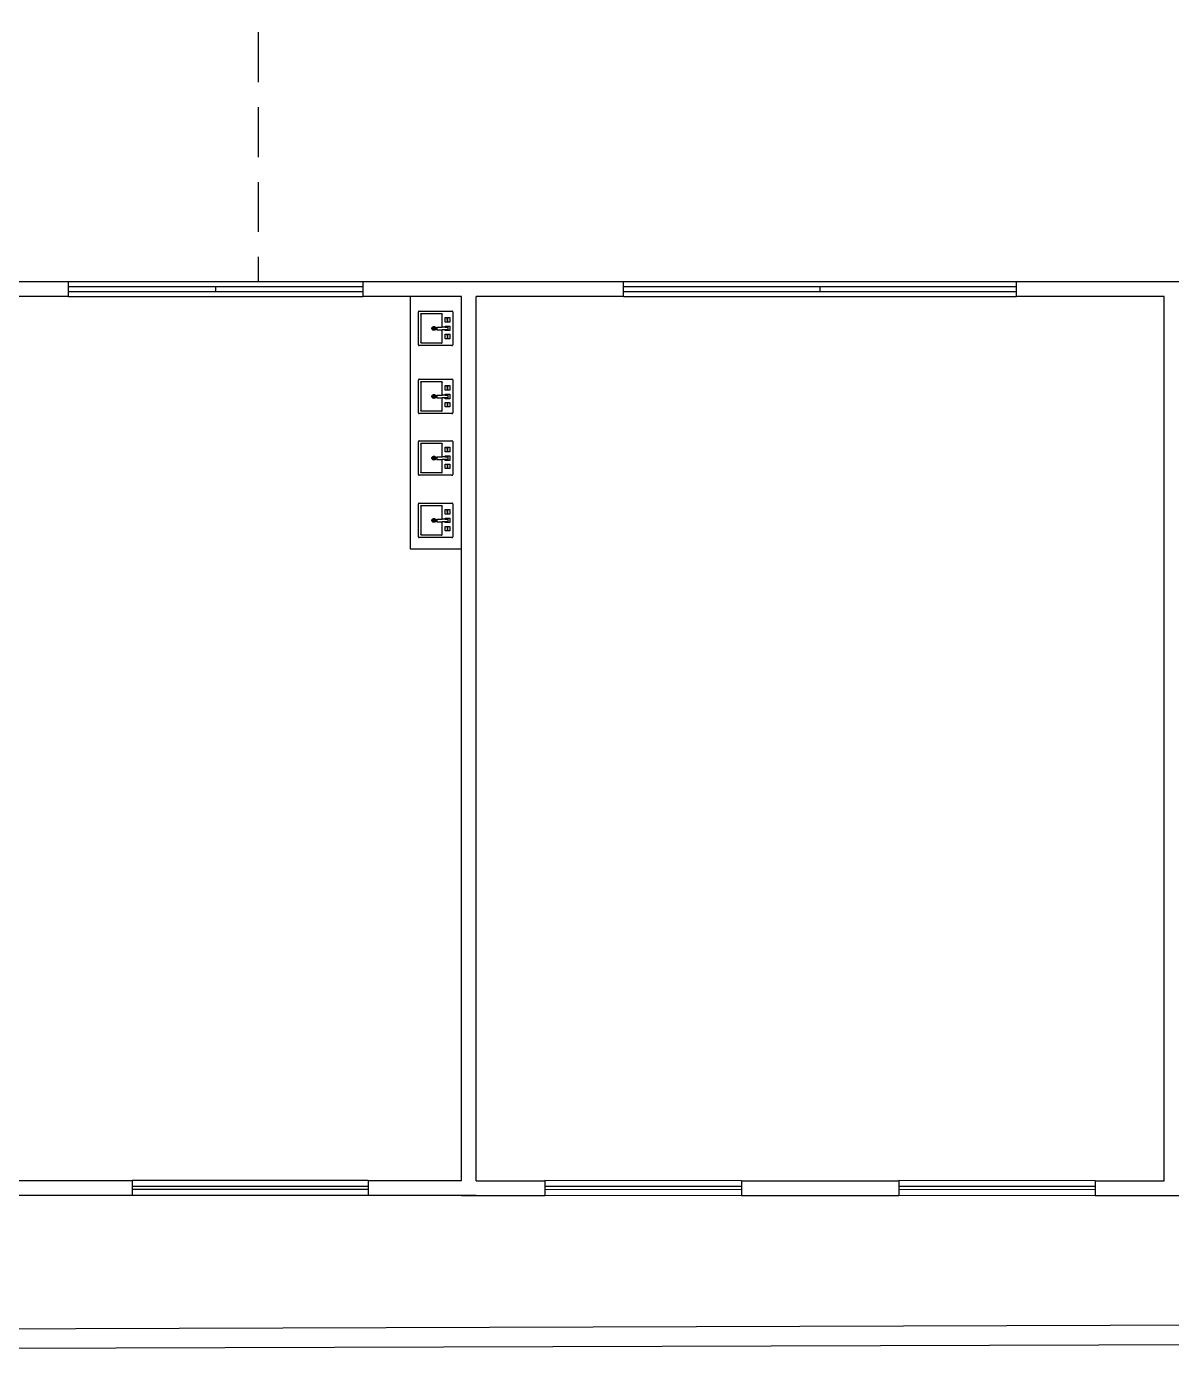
# Model space of a CAD drawing. Header units: centimetres. Extents: x 30244 to 591333, y -111940 to 104227.
# Drawn here: x 429682 to 430847, y 36989 to 38343 of the extents above; entities that cross this region are included whole.
import ezdxf

# ---------------------------------------------------------------- set-up
doc = ezdxf.new("R2010")
doc.units = ezdxf.units.CM
doc.header["$LTSCALE"] = 4
doc.linetypes.add('HIDDENX2', pattern=[19.05, 12.7, -6.35])
for name, color, linetype in [('0.1', 1, 'Continuous'), ('0.2', 2, 'Continuous'), ('0.4', 4, 'Continuous'), ('0.6', 6, 'Continuous')]:
    doc.layers.add(name, color=color, linetype=linetype)

msp = doc.modelspace()

# ---------------------------------------------------------------- linework, layer by layer
at = {"layer": '0.1', "linetype": 'HIDDENX2'}
msp.add_line((429917.586, 39098.944), (429917.586, 38082.941), dxfattribs=at)
at = {"layer": '0.1'}
for p, q in [((430024.586, 38082.941), (429724.586, 38082.941)), ((430689.586, 38082.941), (430289.586, 38082.941)), ((429724.586, 38067.941), (430024.586, 38067.941)), ((430289.586, 38067.941), (430689.586, 38067.941)), ((430080.873, 38052.671), (430080.789, 38052.481)), ((430081.007, 38052.834), (430080.873, 38052.671)), ((430081.181, 38052.959), (430081.007, 38052.834)), ((430081.383, 38053.038), (430081.181, 38052.959)), ((430081.601, 38053.065), (430081.383, 38053.038)), ((430081.601, 38053.065), (430114.921, 38053.065)), ((430115.138, 38053.038), (430114.921, 38053.065)), ((430115.341, 38052.959), (430115.138, 38053.038)), ((430115.515, 38052.834), (430115.341, 38052.959)), ((430115.648, 38052.671), (430115.515, 38052.834)), ((430115.732, 38052.481), (430115.648, 38052.671)), ((430080.789, 38052.481), (430080.761, 38052.277)), ((430080.761, 38018.852), (430080.761, 38052.277)), ((430083.327, 38049.871), (430083.356, 38050.075)), ((430083.327, 38049.871), (430083.327, 38021.259)), ((430083.356, 38050.075), (430083.44, 38050.265)), ((430083.573, 38050.428), (430083.44, 38050.265)), ((430083.573, 38050.428), (430083.747, 38050.553)), ((430083.747, 38050.553), (430083.95, 38050.632)), ((430083.95, 38050.632), (430084.167, 38050.659)), ((430084.167, 38050.659), (430104.187, 38050.659)), ((430104.187, 38050.659), (430104.405, 38050.632)), ((430104.405, 38050.632), (430104.607, 38050.553)), ((430104.607, 38050.553), (430104.781, 38050.428)), ((430104.781, 38050.428), (430104.915, 38050.265)), ((430104.915, 38050.265), (430104.999, 38050.075)), ((430104.999, 38050.075), (430105.027, 38049.871)), ((430105.027, 38036.906), (430105.027, 38049.871)), ((430108.177, 38046.576), (430112.786, 38046.576)), ((430108.177, 38041.966), (430108.177, 38046.576)), ((430112.786, 38041.966), (430108.177, 38041.966)), ((430110.053, 38044.688), (430110.055, 38045.811)), ((430110.053, 38044.684), (430110.053, 38044.688)), ((430110.053, 38044.688), (430110.055, 38042.732)), ((430110.055, 38045.811), (430110.071, 38045.87)), ((430110.055, 38042.732), (430110.071, 38042.672)), ((430110.071, 38045.87), (430110.092, 38045.927)), ((430110.071, 38042.672), (430110.092, 38042.615)), ((430110.092, 38045.927), (430110.117, 38045.981)), ((430110.092, 38042.615), (430110.117, 38042.561)), ((430110.117, 38045.981), (430110.146, 38046.031)), ((430110.117, 38042.561), (430110.146, 38042.511)), ((430110.146, 38046.031), (430110.179, 38046.077)), ((430110.146, 38042.511), (430110.179, 38042.466)), ((430110.179, 38046.077), (430110.216, 38046.117)), ((430110.179, 38042.466), (430110.216, 38042.425)), ((430110.216, 38046.117), (430110.255, 38046.152)), ((430110.216, 38042.425), (430110.255, 38042.39)), ((430110.255, 38046.152), (430110.297, 38046.181)), ((430110.255, 38042.39), (430110.297, 38042.361)), ((430110.297, 38046.181), (430110.342, 38046.204)), ((430110.297, 38042.361), (430110.342, 38042.338)), ((430110.342, 38046.204), (430110.387, 38046.221)), ((430110.342, 38042.338), (430110.387, 38042.321)), ((430110.387, 38046.221), (430110.434, 38046.231)), ((430110.387, 38042.321), (430110.434, 38042.311)), ((430110.434, 38046.231), (430110.482, 38046.235)), ((430110.434, 38042.311), (430110.482, 38042.308)), ((430110.482, 38046.235), (430110.529, 38046.231)), ((430110.482, 38042.308), (430110.529, 38042.311)), ((430110.529, 38046.231), (430110.576, 38046.221)), ((430110.529, 38042.311), (430110.576, 38042.321)), ((430110.576, 38046.221), (430110.621, 38046.204)), ((430110.576, 38042.321), (430110.621, 38042.338)), ((430110.621, 38046.204), (430110.666, 38046.181)), ((430110.621, 38042.338), (430110.666, 38042.361)), ((430110.666, 38046.181), (430110.708, 38046.152)), ((430110.666, 38042.361), (430110.708, 38042.39)), ((430110.708, 38046.152), (430110.747, 38046.117)), ((430110.708, 38042.39), (430110.747, 38042.425)), ((430110.747, 38046.117), (430110.784, 38046.077)), ((430110.747, 38042.425), (430110.784, 38042.466)), ((430110.784, 38046.077), (430110.817, 38046.031)), ((430110.784, 38042.466), (430110.817, 38042.511)), ((430110.817, 38046.031), (430110.846, 38045.981)), ((430110.817, 38042.511), (430110.846, 38042.561)), ((430110.846, 38045.981), (430110.871, 38045.927)), ((430110.846, 38042.561), (430110.871, 38042.615)), ((430110.871, 38045.927), (430110.892, 38045.87)), ((430110.871, 38042.615), (430110.892, 38042.672)), ((430110.892, 38045.87), (430110.908, 38045.811)), ((430110.892, 38042.672), (430110.908, 38042.732)), ((430110.908, 38042.732), (430110.908, 38045.811)), ((430112.786, 38046.576), (430112.786, 38041.966)), ((430115.732, 38052.481), (430115.761, 38052.277)), ((430115.761, 38052.277), (430115.761, 38018.852)), ((430094.515, 38035.565), (430094.587, 38036.077)), ((430094.587, 38035.052), (430094.515, 38035.565)), ((430094.587, 38036.077), (430094.798, 38036.555)), ((430094.798, 38034.575), (430094.587, 38035.052)), ((430094.798, 38036.555), (430095.133, 38036.965)), ((430095.133, 38034.164), (430094.798, 38034.575)), ((430095.133, 38036.965), (430095.571, 38037.28)), ((430095.571, 38033.85), (430095.133, 38034.164)), ((430095.571, 38037.28), (430096.08, 38037.478)), ((430096.08, 38033.652), (430095.571, 38033.85)), ((430095.721, 38035.565), (430095.752, 38035.785)), ((430095.752, 38035.345), (430095.721, 38035.565)), ((430095.752, 38035.785), (430095.843, 38035.989)), ((430095.843, 38035.14), (430095.752, 38035.345)), ((430095.822, 38035.565), (430095.849, 38035.76)), ((430095.849, 38035.369), (430095.822, 38035.565)), ((430095.843, 38035.989), (430095.987, 38036.165)), ((430095.987, 38034.964), (430095.843, 38035.14)), ((430095.849, 38035.76), (430095.93, 38035.942)), ((430095.93, 38035.187), (430095.849, 38035.369)), ((430095.93, 38035.942), (430096.058, 38036.099)), ((430096.058, 38035.031), (430095.93, 38035.187)), ((430095.987, 38036.165), (430096.174, 38036.3)), ((430096.174, 38034.829), (430095.987, 38034.964)), ((430096.058, 38036.099), (430096.225, 38036.219)), ((430096.225, 38034.911), (430096.058, 38035.031)), ((430096.08, 38037.478), (430096.627, 38037.545)), ((430096.627, 38033.584), (430096.08, 38033.652)), ((430096.174, 38036.3), (430096.393, 38036.385)), ((430096.393, 38034.745), (430096.174, 38034.829)), ((430096.225, 38036.219), (430096.419, 38036.294)), ((430096.419, 38034.835), (430096.225, 38034.911)), ((430096.393, 38036.385), (430096.627, 38036.414)), ((430096.627, 38034.716), (430096.393, 38034.745)), ((430096.419, 38036.294), (430096.627, 38036.32)), ((430096.627, 38034.81), (430096.419, 38034.835)), ((430096.627, 38037.545), (430097.174, 38037.478)), ((430096.627, 38036.414), (430096.862, 38036.385)), ((430096.627, 38036.32), (430096.836, 38036.294)), ((430096.836, 38034.835), (430096.627, 38034.81)), ((430096.862, 38034.745), (430096.627, 38034.716)), ((430097.174, 38033.652), (430096.627, 38033.584)), ((430096.836, 38036.294), (430097.03, 38036.219)), ((430097.03, 38034.911), (430096.836, 38034.835)), ((430096.862, 38036.385), (430097.08, 38036.3)), ((430097.08, 38034.829), (430096.862, 38034.745)), ((430097.03, 38036.219), (430097.197, 38036.099)), ((430097.197, 38035.031), (430097.03, 38034.911)), ((430097.08, 38036.3), (430097.268, 38036.165)), ((430097.268, 38034.964), (430097.08, 38034.829)), ((430097.174, 38037.478), (430097.683, 38037.28)), ((430097.683, 38033.85), (430097.174, 38033.652)), ((430097.197, 38036.099), (430097.325, 38035.942)), ((430097.325, 38035.187), (430097.197, 38035.031)), ((430097.268, 38036.165), (430097.412, 38035.989)), ((430097.412, 38035.14), (430097.268, 38034.964)), ((430097.325, 38035.942), (430097.405, 38035.76)), ((430097.405, 38035.369), (430097.325, 38035.187)), ((430097.405, 38035.76), (430097.433, 38035.565)), ((430097.433, 38035.565), (430097.405, 38035.369)), ((430097.412, 38035.989), (430097.502, 38035.785)), ((430097.502, 38035.345), (430097.412, 38035.14)), ((430097.502, 38035.785), (430097.533, 38035.565)), ((430097.533, 38035.565), (430097.502, 38035.345)), ((430097.683, 38037.28), (430098.121, 38036.965)), ((430098.121, 38034.164), (430097.683, 38033.85)), ((430098.121, 38036.965), (430098.457, 38036.555)), ((430098.457, 38034.575), (430098.121, 38034.164)), ((430098.457, 38036.555), (430098.668, 38036.077)), ((430098.668, 38035.052), (430098.457, 38034.575)), ((430098.668, 38036.077), (430098.74, 38035.565)), ((430098.74, 38035.565), (430098.668, 38035.052)), ((430099.622, 38036.906), (430099.622, 38034.224)), ((430099.622, 38036.906), (430105.027, 38036.906)), ((430099.622, 38034.224), (430105.027, 38034.224)), ((430108.177, 38036.906), (430105.027, 38036.906)), ((430105.027, 38021.259), (430105.027, 38034.224)), ((430108.177, 38034.224), (430105.027, 38034.224)), ((430108.177, 38036.906), (430108.177, 38037.87)), ((430108.177, 38037.87), (430112.786, 38037.87)), ((430108.177, 38036.906), (430110.908, 38036.906)), ((430108.177, 38033.26), (430108.177, 38034.224)), ((430110.908, 38034.224), (430108.177, 38034.224)), ((430112.786, 38033.26), (430108.177, 38033.26)), ((430108.177, 38024.893), (430108.177, 38029.503)), ((430108.177, 38029.503), (430112.786, 38029.503)), ((430110.055, 38028.737), (430110.053, 38027.606)), ((430110.053, 38027.606), (430110.053, 38027.609)), ((430110.053, 38027.606), (430110.055, 38025.658)), ((430110.055, 38028.737), (430110.071, 38028.797)), ((430110.055, 38025.658), (430110.071, 38025.599)), ((430110.071, 38028.797), (430110.092, 38028.854)), ((430110.071, 38025.599), (430110.092, 38025.542)), ((430110.092, 38028.854), (430110.117, 38028.908)), ((430110.092, 38025.542), (430110.117, 38025.488)), ((430110.117, 38028.908), (430110.146, 38028.958)), ((430110.146, 38028.958), (430110.179, 38029.003)), ((430110.179, 38029.003), (430110.216, 38029.044)), ((430110.216, 38029.044), (430110.255, 38029.079)), ((430110.255, 38029.079), (430110.297, 38029.108)), ((430110.297, 38029.108), (430110.342, 38029.131)), ((430110.342, 38029.131), (430110.387, 38029.148)), ((430110.387, 38029.148), (430110.434, 38029.158)), ((430110.434, 38029.158), (430110.482, 38029.161)), ((430110.482, 38029.161), (430110.529, 38029.158)), ((430110.529, 38029.158), (430110.576, 38029.148)), ((430110.576, 38029.148), (430110.621, 38029.131)), ((430110.621, 38029.131), (430110.666, 38029.108)), ((430110.666, 38029.108), (430110.708, 38029.079)), ((430110.708, 38029.079), (430110.747, 38029.044)), ((430110.747, 38029.044), (430110.784, 38029.003)), ((430110.784, 38029.003), (430110.817, 38028.958)), ((430110.817, 38028.958), (430110.846, 38028.908)), ((430110.846, 38028.908), (430110.871, 38028.854)), ((430110.846, 38025.488), (430110.871, 38025.542)), ((430110.871, 38028.854), (430110.892, 38028.797)), ((430110.871, 38025.542), (430110.892, 38025.599)), ((430110.892, 38028.797), (430110.908, 38028.737)), ((430110.892, 38025.599), (430110.908, 38025.658)), ((430110.908, 38036.906), (430110.908, 38034.224)), ((430110.908, 38025.658), (430110.908, 38028.737)), ((430112.786, 38037.87), (430112.786, 38033.26)), ((430112.786, 38029.503), (430112.786, 38024.893)), ((430080.761, 38018.852), (430080.789, 38018.648)), ((430080.789, 38018.648), (430080.873, 38018.459)), ((430080.873, 38018.459), (430081.007, 38018.295)), ((430081.007, 38018.295), (430081.181, 38018.17)), ((430081.181, 38018.17), (430081.383, 38018.092)), ((430081.383, 38018.092), (430081.601, 38018.065)), ((430114.921, 38018.065), (430081.601, 38018.065)), ((430083.356, 38021.055), (430083.327, 38021.259)), ((430083.44, 38020.865), (430083.356, 38021.055)), ((430083.573, 38020.702), (430083.44, 38020.865)), ((430083.747, 38020.577), (430083.573, 38020.702)), ((430083.95, 38020.498), (430083.747, 38020.577)), ((430084.167, 38020.471), (430083.95, 38020.498)), ((430104.187, 38020.471), (430084.167, 38020.471)), ((430104.187, 38020.471), (430104.405, 38020.498)), ((430104.405, 38020.498), (430104.607, 38020.577)), ((430104.607, 38020.577), (430104.781, 38020.702)), ((430104.781, 38020.702), (430104.915, 38020.865)), ((430104.915, 38020.865), (430104.999, 38021.055)), ((430104.999, 38021.055), (430105.027, 38021.259)), ((430112.786, 38024.893), (430108.177, 38024.893)), ((430110.117, 38025.488), (430110.146, 38025.438)), ((430110.146, 38025.438), (430110.179, 38025.393)), ((430110.179, 38025.393), (430110.216, 38025.352)), ((430110.216, 38025.352), (430110.255, 38025.317)), ((430110.255, 38025.317), (430110.297, 38025.288)), ((430110.297, 38025.288), (430110.342, 38025.265)), ((430110.342, 38025.265), (430110.387, 38025.248)), ((430110.387, 38025.248), (430110.434, 38025.238)), ((430110.434, 38025.238), (430110.482, 38025.235)), ((430110.482, 38025.235), (430110.529, 38025.238)), ((430110.529, 38025.238), (430110.576, 38025.248)), ((430110.576, 38025.248), (430110.621, 38025.265)), ((430110.621, 38025.265), (430110.666, 38025.288)), ((430110.666, 38025.288), (430110.708, 38025.317)), ((430110.708, 38025.317), (430110.747, 38025.352)), ((430110.747, 38025.352), (430110.784, 38025.393)), ((430110.784, 38025.393), (430110.817, 38025.438)), ((430110.817, 38025.438), (430110.846, 38025.488)), ((430114.921, 38018.065), (430115.138, 38018.092)), ((430115.138, 38018.092), (430115.341, 38018.17)), ((430115.341, 38018.17), (430115.515, 38018.295)), ((430115.515, 38018.295), (430115.648, 38018.459)), ((430115.648, 38018.459), (430115.732, 38018.648)), ((430115.732, 38018.648), (430115.761, 38018.852)), ((430080.789, 37983.209), (430080.761, 37983.006)), ((430080.761, 37949.581), (430080.761, 37983.006)), ((430080.873, 37983.399), (430080.789, 37983.209)), ((430081.007, 37983.562), (430080.873, 37983.399)), ((430081.181, 37983.688), (430081.007, 37983.562)), ((430081.383, 37983.766), (430081.181, 37983.688)), ((430081.601, 37983.793), (430081.383, 37983.766)), ((430081.601, 37983.793), (430114.921, 37983.793)), ((430083.327, 37980.599), (430083.356, 37980.803)), ((430083.327, 37980.599), (430083.327, 37951.987)), ((430083.356, 37980.803), (430083.44, 37980.993)), ((430083.573, 37981.156), (430083.44, 37980.993)), ((430083.573, 37981.156), (430083.747, 37981.281)), ((430083.747, 37981.281), (430083.95, 37981.36)), ((430083.95, 37981.36), (430084.167, 37981.387)), ((430084.167, 37981.387), (430104.187, 37981.387)), ((430104.187, 37981.387), (430104.405, 37981.36)), ((430104.405, 37981.36), (430104.607, 37981.281)), ((430104.607, 37981.281), (430104.781, 37981.156)), ((430104.781, 37981.156), (430104.915, 37980.993)), ((430104.915, 37980.993), (430104.999, 37980.803)), ((430104.999, 37980.803), (430105.027, 37980.599)), ((430105.027, 37967.634), (430105.027, 37980.599)), ((430108.177, 37977.304), (430112.786, 37977.304)), ((430108.177, 37972.695), (430108.177, 37977.304)), ((430112.786, 37972.695), (430108.177, 37972.695)), ((430110.053, 37975.417), (430110.055, 37976.539)), ((430110.053, 37975.413), (430110.053, 37975.417)), ((430110.053, 37975.417), (430110.055, 37973.46)), ((430110.055, 37976.539), (430110.071, 37976.599)), ((430110.055, 37973.46), (430110.071, 37973.4)), ((430110.071, 37976.599), (430110.092, 37976.656)), ((430110.071, 37973.4), (430110.092, 37973.343)), ((430110.092, 37976.656), (430110.117, 37976.709)), ((430110.092, 37973.343), (430110.117, 37973.289)), ((430110.117, 37976.709), (430110.146, 37976.759)), ((430110.117, 37973.289), (430110.146, 37973.239)), ((430110.146, 37976.759), (430110.179, 37976.805)), ((430110.146, 37973.239), (430110.179, 37973.194)), ((430110.179, 37976.805), (430110.216, 37976.845)), ((430110.179, 37973.194), (430110.216, 37973.154)), ((430110.216, 37976.845), (430110.255, 37976.88)), ((430110.216, 37973.154), (430110.255, 37973.118)), ((430110.255, 37976.88), (430110.297, 37976.91)), ((430110.255, 37973.118), (430110.297, 37973.089)), ((430110.297, 37976.91), (430110.342, 37976.933)), ((430110.297, 37973.089), (430110.342, 37973.066)), ((430110.342, 37976.933), (430110.387, 37976.949)), ((430110.342, 37973.066), (430110.387, 37973.049)), ((430110.387, 37976.949), (430110.434, 37976.959)), ((430110.387, 37973.049), (430110.434, 37973.039)), ((430110.434, 37976.959), (430110.482, 37976.963)), ((430110.434, 37973.039), (430110.482, 37973.036)), ((430110.482, 37976.963), (430110.529, 37976.959)), ((430110.482, 37973.036), (430110.529, 37973.039)), ((430110.529, 37976.959), (430110.576, 37976.949)), ((430110.529, 37973.039), (430110.576, 37973.049)), ((430110.576, 37976.949), (430110.621, 37976.933)), ((430110.576, 37973.049), (430110.621, 37973.066)), ((430110.621, 37976.933), (430110.666, 37976.91)), ((430110.621, 37973.066), (430110.666, 37973.089)), ((430110.666, 37976.91), (430110.708, 37976.88)), ((430110.666, 37973.089), (430110.708, 37973.118)), ((430110.708, 37976.88), (430110.747, 37976.845)), ((430110.708, 37973.118), (430110.747, 37973.154)), ((430110.747, 37976.845), (430110.784, 37976.805)), ((430110.747, 37973.154), (430110.784, 37973.194)), ((430110.784, 37976.805), (430110.817, 37976.759)), ((430110.784, 37973.194), (430110.817, 37973.239)), ((430110.817, 37976.759), (430110.846, 37976.709)), ((430110.817, 37973.239), (430110.846, 37973.289)), ((430110.846, 37976.709), (430110.871, 37976.656)), ((430110.846, 37973.289), (430110.871, 37973.343)), ((430110.871, 37976.656), (430110.892, 37976.599)), ((430110.871, 37973.343), (430110.892, 37973.4)), ((430110.892, 37976.599), (430110.908, 37976.539)), ((430110.892, 37973.4), (430110.908, 37973.46)), ((430110.908, 37973.46), (430110.908, 37976.539)), ((430112.786, 37977.304), (430112.786, 37972.695)), ((430115.138, 37983.766), (430114.921, 37983.793)), ((430115.341, 37983.688), (430115.138, 37983.766)), ((430115.515, 37983.562), (430115.341, 37983.688)), ((430115.648, 37983.399), (430115.515, 37983.562)), ((430115.732, 37983.209), (430115.648, 37983.399)), ((430115.732, 37983.209), (430115.761, 37983.006)), ((430115.761, 37983.006), (430115.761, 37949.581)), ((430094.515, 37966.293), (430094.587, 37966.806)), ((430094.587, 37965.78), (430094.515, 37966.293)), ((430094.587, 37966.806), (430094.798, 37967.283)), ((430094.798, 37965.303), (430094.587, 37965.78)), ((430094.798, 37967.283), (430095.133, 37967.693)), ((430095.133, 37964.893), (430094.798, 37965.303)), ((430095.133, 37967.693), (430095.571, 37968.008)), ((430095.571, 37964.578), (430095.133, 37964.893)), ((430095.571, 37968.008), (430096.08, 37968.206)), ((430096.08, 37964.38), (430095.571, 37964.578)), ((430095.721, 37966.293), (430095.752, 37966.513)), ((430095.752, 37966.073), (430095.721, 37966.293)), ((430095.752, 37966.513), (430095.843, 37966.718)), ((430095.843, 37965.868), (430095.752, 37966.073)), ((430095.822, 37966.293), (430095.849, 37966.488)), ((430095.849, 37966.098), (430095.822, 37966.293)), ((430095.843, 37966.718), (430095.987, 37966.894)), ((430095.987, 37965.693), (430095.843, 37965.868)), ((430095.849, 37966.488), (430095.93, 37966.671)), ((430095.93, 37965.916), (430095.849, 37966.098)), ((430095.93, 37966.671), (430096.058, 37966.827)), ((430096.058, 37965.759), (430095.93, 37965.916)), ((430095.987, 37966.894), (430096.174, 37967.028)), ((430096.174, 37965.558), (430095.987, 37965.693)), ((430096.058, 37966.827), (430096.225, 37966.947)), ((430096.225, 37965.639), (430096.058, 37965.759)), ((430096.08, 37968.206), (430096.627, 37968.274)), ((430096.627, 37964.313), (430096.08, 37964.38)), ((430096.174, 37967.028), (430096.393, 37967.113)), ((430096.393, 37965.473), (430096.174, 37965.558)), ((430096.225, 37966.947), (430096.419, 37967.022)), ((430096.419, 37965.564), (430096.225, 37965.639)), ((430096.393, 37967.113), (430096.627, 37967.142)), ((430096.627, 37965.444), (430096.393, 37965.473)), ((430096.419, 37967.022), (430096.627, 37967.048)), ((430096.627, 37965.538), (430096.419, 37965.564)), ((430096.627, 37968.274), (430097.174, 37968.206)), ((430096.627, 37967.142), (430096.862, 37967.113)), ((430096.627, 37967.048), (430096.836, 37967.022)), ((430096.836, 37965.564), (430096.627, 37965.538)), ((430096.862, 37965.473), (430096.627, 37965.444)), ((430097.174, 37964.38), (430096.627, 37964.313)), ((430096.836, 37967.022), (430097.03, 37966.947)), ((430097.03, 37965.639), (430096.836, 37965.564)), ((430096.862, 37967.113), (430097.08, 37967.028)), ((430097.08, 37965.558), (430096.862, 37965.473)), ((430097.03, 37966.947), (430097.197, 37966.827)), ((430097.197, 37965.759), (430097.03, 37965.639)), ((430097.08, 37967.028), (430097.268, 37966.894)), ((430097.268, 37965.693), (430097.08, 37965.558)), ((430097.174, 37968.206), (430097.683, 37968.008)), ((430097.683, 37964.578), (430097.174, 37964.38)), ((430097.197, 37966.827), (430097.325, 37966.671)), ((430097.325, 37965.916), (430097.197, 37965.759)), ((430097.268, 37966.894), (430097.412, 37966.718)), ((430097.412, 37965.868), (430097.268, 37965.693)), ((430097.325, 37966.671), (430097.405, 37966.488)), ((430097.405, 37966.098), (430097.325, 37965.916)), ((430097.405, 37966.488), (430097.433, 37966.293)), ((430097.433, 37966.293), (430097.405, 37966.098)), ((430097.412, 37966.718), (430097.502, 37966.513)), ((430097.502, 37966.073), (430097.412, 37965.868)), ((430097.502, 37966.513), (430097.533, 37966.293)), ((430097.533, 37966.293), (430097.502, 37966.073)), ((430097.683, 37968.008), (430098.121, 37967.693)), ((430098.121, 37964.893), (430097.683, 37964.578)), ((430098.121, 37967.693), (430098.457, 37967.283)), ((430098.457, 37965.303), (430098.121, 37964.893)), ((430098.457, 37967.283), (430098.668, 37966.806)), ((430098.668, 37965.78), (430098.457, 37965.303)), ((430098.668, 37966.806), (430098.74, 37966.293)), ((430098.74, 37966.293), (430098.668, 37965.78)), ((430099.622, 37967.634), (430099.622, 37964.952)), ((430099.622, 37967.634), (430105.027, 37967.634)), ((430099.622, 37964.952), (430105.027, 37964.952)), ((430108.177, 37967.634), (430105.027, 37967.634)), ((430105.027, 37951.987), (430105.027, 37964.952)), ((430108.177, 37964.952), (430105.027, 37964.952)), ((430108.177, 37967.634), (430108.177, 37968.598)), ((430108.177, 37968.598), (430112.786, 37968.598)), ((430108.177, 37967.634), (430110.908, 37967.634)), ((430108.177, 37963.988), (430108.177, 37964.952)), ((430110.908, 37964.952), (430108.177, 37964.952)), ((430112.786, 37963.988), (430108.177, 37963.988)), ((430108.177, 37955.621), (430108.177, 37960.231)), ((430108.177, 37960.231), (430112.786, 37960.231)), ((430110.055, 37959.466), (430110.053, 37958.334)), ((430110.053, 37958.334), (430110.053, 37958.337)), ((430110.053, 37958.334), (430110.055, 37956.387)), ((430110.055, 37959.466), (430110.071, 37959.525)), ((430110.071, 37959.525), (430110.092, 37959.582)), ((430110.092, 37959.582), (430110.117, 37959.636)), ((430110.117, 37959.636), (430110.146, 37959.686)), ((430110.146, 37959.686), (430110.179, 37959.732)), ((430110.179, 37959.732), (430110.216, 37959.772)), ((430110.216, 37959.772), (430110.255, 37959.807)), ((430110.255, 37959.807), (430110.297, 37959.836)), ((430110.297, 37959.836), (430110.342, 37959.86)), ((430110.342, 37959.86), (430110.387, 37959.876)), ((430110.387, 37959.876), (430110.434, 37959.886)), ((430110.434, 37959.886), (430110.482, 37959.89)), ((430110.482, 37959.89), (430110.529, 37959.886)), ((430110.529, 37959.886), (430110.576, 37959.876)), ((430110.576, 37959.876), (430110.621, 37959.86)), ((430110.621, 37959.86), (430110.666, 37959.836)), ((430110.666, 37959.836), (430110.708, 37959.807)), ((430110.708, 37959.807), (430110.747, 37959.772)), ((430110.747, 37959.772), (430110.784, 37959.732)), ((430110.784, 37959.732), (430110.817, 37959.686)), ((430110.817, 37959.686), (430110.846, 37959.636)), ((430110.846, 37959.636), (430110.871, 37959.582)), ((430110.871, 37959.582), (430110.892, 37959.525)), ((430110.892, 37959.525), (430110.908, 37959.466)), ((430110.908, 37967.634), (430110.908, 37964.952)), ((430110.908, 37956.387), (430110.908, 37959.466)), ((430112.786, 37968.598), (430112.786, 37963.988)), ((430112.786, 37960.231), (430112.786, 37955.621)), ((430080.761, 37949.581), (430080.789, 37949.377)), ((430080.789, 37949.377), (430080.873, 37949.187)), ((430080.873, 37949.187), (430081.007, 37949.024)), ((430081.007, 37949.024), (430081.181, 37948.899)), ((430081.181, 37948.899), (430081.383, 37948.82)), ((430081.383, 37948.82), (430081.601, 37948.793)), ((430114.921, 37948.793), (430081.601, 37948.793)), ((430083.356, 37951.783), (430083.327, 37951.987)), ((430083.44, 37951.593), (430083.356, 37951.783)), ((430083.573, 37951.43), (430083.44, 37951.593)), ((430083.747, 37951.305), (430083.573, 37951.43)), ((430083.95, 37951.226), (430083.747, 37951.305)), ((430084.167, 37951.199), (430083.95, 37951.226)), ((430104.187, 37951.199), (430084.167, 37951.199)), ((430104.187, 37951.199), (430104.405, 37951.226)), ((430104.405, 37951.226), (430104.607, 37951.305)), ((430104.607, 37951.305), (430104.781, 37951.43)), ((430104.781, 37951.43), (430104.915, 37951.593)), ((430104.915, 37951.593), (430104.999, 37951.783)), ((430104.999, 37951.783), (430105.027, 37951.987)), ((430112.786, 37955.621), (430108.177, 37955.621)), ((430110.055, 37956.387), (430110.071, 37956.327)), ((430110.071, 37956.327), (430110.092, 37956.27)), ((430110.092, 37956.27), (430110.117, 37956.216)), ((430110.117, 37956.216), (430110.146, 37956.166)), ((430110.146, 37956.166), (430110.179, 37956.121)), ((430110.179, 37956.121), (430110.216, 37956.08)), ((430110.216, 37956.08), (430110.255, 37956.045)), ((430110.255, 37956.045), (430110.297, 37956.016)), ((430110.297, 37956.016), (430110.342, 37955.993)), ((430110.342, 37955.993), (430110.387, 37955.976)), ((430110.387, 37955.976), (430110.434, 37955.966)), ((430110.434, 37955.966), (430110.482, 37955.963)), ((430110.482, 37955.963), (430110.529, 37955.966)), ((430110.529, 37955.966), (430110.576, 37955.976)), ((430110.576, 37955.976), (430110.621, 37955.993)), ((430110.621, 37955.993), (430110.666, 37956.016)), ((430110.666, 37956.016), (430110.708, 37956.045)), ((430110.708, 37956.045), (430110.747, 37956.08)), ((430110.747, 37956.08), (430110.784, 37956.121)), ((430110.784, 37956.121), (430110.817, 37956.166)), ((430110.817, 37956.166), (430110.846, 37956.216)), ((430110.846, 37956.216), (430110.871, 37956.27)), ((430110.871, 37956.27), (430110.892, 37956.327)), ((430110.892, 37956.327), (430110.908, 37956.387)), ((430114.921, 37948.793), (430115.138, 37948.82)), ((430115.138, 37948.82), (430115.341, 37948.899)), ((430115.341, 37948.899), (430115.515, 37949.024)), ((430115.515, 37949.024), (430115.648, 37949.187)), ((430115.648, 37949.187), (430115.732, 37949.377)), ((430115.732, 37949.377), (430115.761, 37949.581)), ((430080.789, 37920.429), (430080.761, 37920.225)), ((430080.761, 37886.8), (430080.761, 37920.225)), ((430080.873, 37920.619), (430080.789, 37920.429)), ((430081.007, 37920.782), (430080.873, 37920.619)), ((430081.181, 37920.907), (430081.007, 37920.782)), ((430081.383, 37920.986), (430081.181, 37920.907)), ((430081.601, 37921.013), (430081.383, 37920.986)), ((430081.601, 37921.013), (430114.921, 37921.013)), ((430083.327, 37917.819), (430083.356, 37918.023)), ((430083.327, 37917.819), (430083.327, 37889.206)), ((430083.356, 37918.023), (430083.44, 37918.213)), ((430083.573, 37918.376), (430083.44, 37918.213)), ((430083.573, 37918.376), (430083.747, 37918.501)), ((430083.747, 37918.501), (430083.95, 37918.58)), ((430083.95, 37918.58), (430084.167, 37918.606)), ((430084.167, 37918.606), (430104.187, 37918.606)), ((430104.187, 37918.606), (430104.405, 37918.58)), ((430104.405, 37918.58), (430104.607, 37918.501)), ((430104.607, 37918.501), (430104.781, 37918.376)), ((430104.781, 37918.376), (430104.915, 37918.213)), ((430104.915, 37918.213), (430104.999, 37918.023)), ((430104.999, 37918.023), (430105.027, 37917.819)), ((430105.027, 37904.853), (430105.027, 37917.819)), ((430115.138, 37920.986), (430114.921, 37921.013)), ((430115.341, 37920.907), (430115.138, 37920.986)), ((430115.515, 37920.782), (430115.341, 37920.907)), ((430115.648, 37920.619), (430115.515, 37920.782)), ((430115.732, 37920.429), (430115.648, 37920.619)), ((430115.732, 37920.429), (430115.761, 37920.225)), ((430115.761, 37920.225), (430115.761, 37886.8)), ((430094.515, 37903.513), (430094.587, 37904.025)), ((430094.587, 37904.025), (430094.798, 37904.503)), ((430094.798, 37904.503), (430095.133, 37904.913)), ((430095.133, 37904.913), (430095.571, 37905.228)), ((430095.571, 37905.228), (430096.08, 37905.426)), ((430095.721, 37903.513), (430095.752, 37903.732)), ((430095.752, 37903.732), (430095.843, 37903.937)), ((430095.822, 37903.513), (430095.849, 37903.708)), ((430095.843, 37903.937), (430095.987, 37904.113)), ((430095.849, 37903.708), (430095.93, 37903.89)), ((430095.93, 37903.89), (430096.058, 37904.047)), ((430095.987, 37904.113), (430096.174, 37904.248)), ((430096.058, 37904.047), (430096.225, 37904.167)), ((430096.08, 37905.426), (430096.627, 37905.493)), ((430096.174, 37904.248), (430096.393, 37904.333)), ((430096.225, 37904.167), (430096.419, 37904.242)), ((430096.393, 37904.333), (430096.627, 37904.362)), ((430096.419, 37904.242), (430096.627, 37904.268)), ((430096.627, 37905.493), (430097.174, 37905.426)), ((430096.627, 37904.362), (430096.862, 37904.333)), ((430096.627, 37904.268), (430096.836, 37904.242)), ((430096.836, 37904.242), (430097.03, 37904.167)), ((430096.862, 37904.333), (430097.08, 37904.248)), ((430097.03, 37904.167), (430097.197, 37904.047)), ((430097.08, 37904.248), (430097.268, 37904.113)), ((430097.174, 37905.426), (430097.683, 37905.228)), ((430097.197, 37904.047), (430097.325, 37903.89)), ((430097.268, 37904.113), (430097.412, 37903.937)), ((430097.325, 37903.89), (430097.405, 37903.708)), ((430097.405, 37903.708), (430097.433, 37903.513)), ((430097.412, 37903.937), (430097.502, 37903.732)), ((430097.502, 37903.732), (430097.533, 37903.513)), ((430097.683, 37905.228), (430098.121, 37904.913)), ((430098.121, 37904.913), (430098.457, 37904.503)), ((430098.457, 37904.503), (430098.668, 37904.025)), ((430098.668, 37904.025), (430098.74, 37903.513)), ((430099.622, 37904.853), (430099.622, 37902.172)), ((430099.622, 37904.853), (430105.027, 37904.853)), ((430108.177, 37904.853), (430105.027, 37904.853)), ((430108.177, 37914.524), (430112.786, 37914.524)), ((430108.177, 37909.914), (430108.177, 37914.524)), ((430112.786, 37909.914), (430108.177, 37909.914)), ((430108.177, 37904.853), (430108.177, 37905.818)), ((430108.177, 37905.818), (430112.786, 37905.818)), ((430108.177, 37904.853), (430110.908, 37904.853)), ((430110.053, 37912.636), (430110.055, 37913.759)), ((430110.053, 37912.632), (430110.053, 37912.636)), ((430110.053, 37912.636), (430110.055, 37910.68)), ((430110.055, 37913.759), (430110.071, 37913.818)), ((430110.055, 37910.68), (430110.071, 37910.62)), ((430110.071, 37913.818), (430110.092, 37913.875)), ((430110.071, 37910.62), (430110.092, 37910.563)), ((430110.092, 37913.875), (430110.117, 37913.929)), ((430110.092, 37910.563), (430110.117, 37910.509)), ((430110.117, 37913.929), (430110.146, 37913.979)), ((430110.117, 37910.509), (430110.146, 37910.459)), ((430110.146, 37913.979), (430110.179, 37914.024)), ((430110.146, 37910.459), (430110.179, 37910.414)), ((430110.179, 37914.024), (430110.216, 37914.065)), ((430110.179, 37910.414), (430110.216, 37910.373)), ((430110.216, 37914.065), (430110.255, 37914.1)), ((430110.216, 37910.373), (430110.255, 37910.338)), ((430110.255, 37914.1), (430110.297, 37914.129)), ((430110.255, 37910.338), (430110.297, 37910.309)), ((430110.297, 37914.129), (430110.342, 37914.152)), ((430110.297, 37910.309), (430110.342, 37910.286)), ((430110.342, 37914.152), (430110.387, 37914.169)), ((430110.342, 37910.286), (430110.387, 37910.269)), ((430110.387, 37914.169), (430110.434, 37914.179)), ((430110.387, 37910.269), (430110.434, 37910.259)), ((430110.434, 37914.179), (430110.482, 37914.182)), ((430110.434, 37910.259), (430110.482, 37910.256)), ((430110.482, 37914.182), (430110.529, 37914.179)), ((430110.482, 37910.256), (430110.529, 37910.259)), ((430110.529, 37914.179), (430110.576, 37914.169)), ((430110.529, 37910.259), (430110.576, 37910.269)), ((430110.576, 37914.169), (430110.621, 37914.152)), ((430110.576, 37910.269), (430110.621, 37910.286)), ((430110.621, 37914.152), (430110.666, 37914.129)), ((430110.621, 37910.286), (430110.666, 37910.309)), ((430110.666, 37914.129), (430110.708, 37914.1)), ((430110.666, 37910.309), (430110.708, 37910.338)), ((430110.708, 37914.1), (430110.747, 37914.065)), ((430110.708, 37910.338), (430110.747, 37910.373)), ((430110.747, 37914.065), (430110.784, 37914.024)), ((430110.747, 37910.373), (430110.784, 37910.414)), ((430110.784, 37914.024), (430110.817, 37913.979)), ((430110.784, 37910.414), (430110.817, 37910.459)), ((430110.817, 37913.979), (430110.846, 37913.929)), ((430110.817, 37910.459), (430110.846, 37910.509)), ((430110.846, 37913.929), (430110.871, 37913.875)), ((430110.846, 37910.509), (430110.871, 37910.563)), ((430110.871, 37913.875), (430110.892, 37913.818)), ((430110.871, 37910.563), (430110.892, 37910.62)), ((430110.892, 37913.818), (430110.908, 37913.759)), ((430110.892, 37910.62), (430110.908, 37910.68)), ((430110.908, 37910.68), (430110.908, 37913.759)), ((430110.908, 37904.853), (430110.908, 37902.172)), ((430112.786, 37914.524), (430112.786, 37909.914)), ((430112.786, 37905.818), (430112.786, 37901.208)), ((430094.587, 37903), (430094.515, 37903.513)), ((430094.798, 37902.522), (430094.587, 37903)), ((430095.133, 37902.112), (430094.798, 37902.522)), ((430095.571, 37901.798), (430095.133, 37902.112)), ((430096.08, 37901.6), (430095.571, 37901.798)), ((430095.752, 37903.293), (430095.721, 37903.513)), ((430095.843, 37903.088), (430095.752, 37903.293)), ((430095.849, 37903.317), (430095.822, 37903.513)), ((430095.987, 37902.912), (430095.843, 37903.088)), ((430095.93, 37903.135), (430095.849, 37903.317)), ((430096.058, 37902.979), (430095.93, 37903.135)), ((430096.174, 37902.777), (430095.987, 37902.912)), ((430096.225, 37902.859), (430096.058, 37902.979)), ((430096.627, 37901.532), (430096.08, 37901.6)), ((430096.393, 37902.692), (430096.174, 37902.777)), ((430096.419, 37902.783), (430096.225, 37902.859)), ((430096.627, 37902.663), (430096.393, 37902.692)), ((430096.627, 37902.758), (430096.419, 37902.783)), ((430096.836, 37902.783), (430096.627, 37902.758)), ((430096.862, 37902.692), (430096.627, 37902.663)), ((430097.174, 37901.6), (430096.627, 37901.532)), ((430097.03, 37902.859), (430096.836, 37902.783)), ((430097.08, 37902.777), (430096.862, 37902.692)), ((430097.197, 37902.979), (430097.03, 37902.859)), ((430097.268, 37902.912), (430097.08, 37902.777)), ((430097.683, 37901.798), (430097.174, 37901.6)), ((430097.325, 37903.135), (430097.197, 37902.979)), ((430097.412, 37903.088), (430097.268, 37902.912)), ((430097.405, 37903.317), (430097.325, 37903.135)), ((430097.433, 37903.513), (430097.405, 37903.317)), ((430097.502, 37903.293), (430097.412, 37903.088)), ((430097.533, 37903.513), (430097.502, 37903.293)), ((430098.121, 37902.112), (430097.683, 37901.798)), ((430098.457, 37902.522), (430098.121, 37902.112)), ((430098.668, 37903), (430098.457, 37902.522)), ((430098.74, 37903.513), (430098.668, 37903)), ((430099.622, 37902.172), (430105.027, 37902.172)), ((430105.027, 37889.206), (430105.027, 37902.172)), ((430108.177, 37902.172), (430105.027, 37902.172)), ((430108.177, 37901.208), (430108.177, 37902.172)), ((430110.908, 37902.172), (430108.177, 37902.172)), ((430112.786, 37901.208), (430108.177, 37901.208)), ((430108.177, 37892.841), (430108.177, 37897.451)), ((430108.177, 37897.451), (430112.786, 37897.451)), ((430112.786, 37892.841), (430108.177, 37892.841)), ((430110.055, 37896.685), (430110.053, 37895.554)), ((430110.053, 37895.554), (430110.053, 37895.557)), ((430110.053, 37895.554), (430110.055, 37893.606)), ((430110.055, 37896.685), (430110.071, 37896.745)), ((430110.055, 37893.606), (430110.071, 37893.547)), ((430110.071, 37896.745), (430110.092, 37896.802)), ((430110.071, 37893.547), (430110.092, 37893.49)), ((430110.092, 37896.802), (430110.117, 37896.856)), ((430110.092, 37893.49), (430110.117, 37893.436)), ((430110.117, 37896.856), (430110.146, 37896.906)), ((430110.117, 37893.436), (430110.146, 37893.386)), ((430110.146, 37896.906), (430110.179, 37896.951)), ((430110.146, 37893.386), (430110.179, 37893.34)), ((430110.179, 37896.951), (430110.216, 37896.992)), ((430110.179, 37893.34), (430110.216, 37893.3)), ((430110.216, 37896.992), (430110.255, 37897.027)), ((430110.216, 37893.3), (430110.255, 37893.265)), ((430110.255, 37897.027), (430110.297, 37897.056)), ((430110.255, 37893.265), (430110.297, 37893.236)), ((430110.297, 37897.056), (430110.342, 37897.079)), ((430110.297, 37893.236), (430110.342, 37893.213)), ((430110.342, 37897.079), (430110.387, 37897.096)), ((430110.342, 37893.213), (430110.387, 37893.196)), ((430110.387, 37897.096), (430110.434, 37897.106)), ((430110.387, 37893.196), (430110.434, 37893.186)), ((430110.434, 37897.106), (430110.482, 37897.109)), ((430110.434, 37893.186), (430110.482, 37893.182)), ((430110.482, 37897.109), (430110.529, 37897.106)), ((430110.482, 37893.182), (430110.529, 37893.186)), ((430110.529, 37897.106), (430110.576, 37897.096)), ((430110.529, 37893.186), (430110.576, 37893.196)), ((430110.576, 37897.096), (430110.621, 37897.079)), ((430110.576, 37893.196), (430110.621, 37893.213)), ((430110.621, 37897.079), (430110.666, 37897.056)), ((430110.621, 37893.213), (430110.666, 37893.236)), ((430110.666, 37897.056), (430110.708, 37897.027)), ((430110.666, 37893.236), (430110.708, 37893.265)), ((430110.708, 37897.027), (430110.747, 37896.992)), ((430110.708, 37893.265), (430110.747, 37893.3)), ((430110.747, 37896.992), (430110.784, 37896.951)), ((430110.747, 37893.3), (430110.784, 37893.34)), ((430110.784, 37896.951), (430110.817, 37896.906)), ((430110.784, 37893.34), (430110.817, 37893.386)), ((430110.817, 37896.906), (430110.846, 37896.856)), ((430110.817, 37893.386), (430110.846, 37893.436)), ((430110.846, 37896.856), (430110.871, 37896.802)), ((430110.846, 37893.436), (430110.871, 37893.49)), ((430110.871, 37896.802), (430110.892, 37896.745)), ((430110.871, 37893.49), (430110.892, 37893.547)), ((430110.892, 37896.745), (430110.908, 37896.685)), ((430110.892, 37893.547), (430110.908, 37893.606)), ((430110.908, 37893.606), (430110.908, 37896.685)), ((430112.786, 37897.451), (430112.786, 37892.841)), ((430080.761, 37886.8), (430080.789, 37886.596)), ((430080.789, 37886.596), (430080.873, 37886.406)), ((430080.873, 37886.406), (430081.007, 37886.243)), ((430081.007, 37886.243), (430081.181, 37886.118)), ((430081.181, 37886.118), (430081.383, 37886.039)), ((430081.383, 37886.039), (430081.601, 37886.013)), ((430114.921, 37886.013), (430081.601, 37886.013)), ((430083.356, 37889.003), (430083.327, 37889.206)), ((430083.44, 37888.813), (430083.356, 37889.003)), ((430083.573, 37888.65), (430083.44, 37888.813)), ((430083.747, 37888.524), (430083.573, 37888.65)), ((430083.95, 37888.446), (430083.747, 37888.524)), ((430084.167, 37888.419), (430083.95, 37888.446)), ((430104.187, 37888.419), (430084.167, 37888.419)), ((430104.187, 37888.419), (430104.405, 37888.446)), ((430104.405, 37888.446), (430104.607, 37888.524)), ((430104.607, 37888.524), (430104.781, 37888.65)), ((430104.781, 37888.65), (430104.915, 37888.813)), ((430104.915, 37888.813), (430104.999, 37889.003)), ((430104.999, 37889.003), (430105.027, 37889.206)), ((430114.921, 37886.013), (430115.138, 37886.039)), ((430115.138, 37886.039), (430115.341, 37886.118)), ((430115.341, 37886.118), (430115.515, 37886.243)), ((430115.515, 37886.243), (430115.648, 37886.406)), ((430115.648, 37886.406), (430115.732, 37886.596)), ((430115.732, 37886.596), (430115.761, 37886.8)), ((430080.789, 37857.023), (430080.761, 37856.819)), ((430080.761, 37823.394), (430080.761, 37856.819)), ((430080.873, 37857.212), (430080.789, 37857.023)), ((430081.007, 37857.376), (430080.873, 37857.212)), ((430081.181, 37857.501), (430081.007, 37857.376)), ((430081.383, 37857.579), (430081.181, 37857.501)), ((430081.601, 37857.606), (430081.383, 37857.579)), ((430081.601, 37857.606), (430114.921, 37857.606)), ((430083.327, 37854.412), (430083.356, 37854.616)), ((430083.327, 37854.412), (430083.327, 37825.8)), ((430083.356, 37854.616), (430083.44, 37854.806)), ((430083.573, 37854.969), (430083.44, 37854.806)), ((430083.573, 37854.969), (430083.747, 37855.094)), ((430083.747, 37855.094), (430083.95, 37855.173)), ((430083.95, 37855.173), (430084.167, 37855.2)), ((430084.167, 37855.2), (430104.187, 37855.2)), ((430104.187, 37855.2), (430104.405, 37855.173)), ((430104.405, 37855.173), (430104.607, 37855.094)), ((430104.607, 37855.094), (430104.781, 37854.969)), ((430104.781, 37854.969), (430104.915, 37854.806)), ((430104.915, 37854.806), (430104.999, 37854.616)), ((430104.999, 37854.616), (430105.027, 37854.412)), ((430105.027, 37841.447), (430105.027, 37854.412)), ((430108.177, 37851.117), (430112.786, 37851.117)), ((430108.177, 37846.508), (430108.177, 37851.117)), ((430110.053, 37849.23), (430110.055, 37850.352)), ((430110.055, 37850.352), (430110.071, 37850.412)), ((430110.071, 37850.412), (430110.092, 37850.469)), ((430110.092, 37850.469), (430110.117, 37850.523)), ((430110.117, 37850.523), (430110.146, 37850.573)), ((430110.146, 37850.573), (430110.179, 37850.618)), ((430110.179, 37850.618), (430110.216, 37850.658)), ((430110.216, 37850.658), (430110.255, 37850.694)), ((430110.255, 37850.694), (430110.297, 37850.723)), ((430110.297, 37850.723), (430110.342, 37850.746)), ((430110.342, 37850.746), (430110.387, 37850.763)), ((430110.387, 37850.763), (430110.434, 37850.773)), ((430110.434, 37850.773), (430110.482, 37850.776)), ((430110.482, 37850.776), (430110.529, 37850.773)), ((430110.529, 37850.773), (430110.576, 37850.763)), ((430110.576, 37850.763), (430110.621, 37850.746)), ((430110.621, 37850.746), (430110.666, 37850.723)), ((430110.666, 37850.723), (430110.708, 37850.694)), ((430110.708, 37850.694), (430110.747, 37850.658)), ((430110.747, 37850.658), (430110.784, 37850.618)), ((430110.784, 37850.618), (430110.817, 37850.573)), ((430110.817, 37850.573), (430110.846, 37850.523)), ((430110.846, 37850.523), (430110.871, 37850.469)), ((430110.871, 37850.469), (430110.892, 37850.412)), ((430110.892, 37850.412), (430110.908, 37850.352)), ((430110.908, 37847.273), (430110.908, 37850.352)), ((430112.786, 37851.117), (430112.786, 37846.508)), ((430115.138, 37857.579), (430114.921, 37857.606)), ((430115.341, 37857.501), (430115.138, 37857.579)), ((430115.515, 37857.376), (430115.341, 37857.501)), ((430115.648, 37857.212), (430115.515, 37857.376)), ((430115.732, 37857.023), (430115.648, 37857.212)), ((430115.732, 37857.023), (430115.761, 37856.819)), ((430115.761, 37856.819), (430115.761, 37823.394)), ((430094.515, 37840.106), (430094.587, 37840.619)), ((430094.587, 37839.594), (430094.515, 37840.106)), ((430094.587, 37840.619), (430094.798, 37841.096)), ((430094.798, 37839.116), (430094.587, 37839.594)), ((430094.798, 37841.096), (430095.133, 37841.507)), ((430095.133, 37838.706), (430094.798, 37839.116)), ((430095.133, 37841.507), (430095.571, 37841.821)), ((430095.571, 37838.391), (430095.133, 37838.706)), ((430095.571, 37841.821), (430096.08, 37842.019)), ((430096.08, 37838.193), (430095.571, 37838.391)), ((430095.721, 37840.106), (430095.752, 37840.326)), ((430095.752, 37839.886), (430095.721, 37840.106)), ((430095.752, 37840.326), (430095.843, 37840.531)), ((430095.843, 37839.682), (430095.752, 37839.886)), ((430095.822, 37840.106), (430095.849, 37840.302)), ((430095.849, 37839.911), (430095.822, 37840.106)), ((430095.843, 37840.531), (430095.987, 37840.707)), ((430095.987, 37839.506), (430095.843, 37839.682)), ((430095.849, 37840.302), (430095.93, 37840.484)), ((430095.93, 37839.729), (430095.849, 37839.911)), ((430095.93, 37840.484), (430096.058, 37840.64)), ((430096.058, 37839.572), (430095.93, 37839.729)), ((430095.987, 37840.707), (430096.174, 37840.842)), ((430096.174, 37839.371), (430095.987, 37839.506)), ((430096.058, 37840.64), (430096.225, 37840.76)), ((430096.225, 37839.452), (430096.058, 37839.572)), ((430096.08, 37842.019), (430096.627, 37842.087)), ((430096.627, 37838.126), (430096.08, 37838.193)), ((430096.174, 37840.842), (430096.393, 37840.926)), ((430096.393, 37839.286), (430096.174, 37839.371)), ((430096.225, 37840.76), (430096.419, 37840.836)), ((430096.419, 37839.377), (430096.225, 37839.452)), ((430096.393, 37840.926), (430096.627, 37840.955)), ((430096.627, 37839.257), (430096.393, 37839.286)), ((430096.419, 37840.836), (430096.627, 37840.861)), ((430096.627, 37839.351), (430096.419, 37839.377)), ((430096.627, 37842.087), (430097.174, 37842.019)), ((430096.627, 37840.955), (430096.862, 37840.926)), ((430096.627, 37840.861), (430096.836, 37840.836)), ((430096.836, 37839.377), (430096.627, 37839.351)), ((430096.862, 37839.286), (430096.627, 37839.257)), ((430097.174, 37838.193), (430096.627, 37838.126)), ((430096.836, 37840.836), (430097.03, 37840.76)), ((430097.03, 37839.452), (430096.836, 37839.377)), ((430096.862, 37840.926), (430097.08, 37840.842)), ((430097.08, 37839.371), (430096.862, 37839.286)), ((430097.03, 37840.76), (430097.197, 37840.64)), ((430097.197, 37839.572), (430097.03, 37839.452)), ((430097.08, 37840.842), (430097.268, 37840.707)), ((430097.268, 37839.506), (430097.08, 37839.371)), ((430097.174, 37842.019), (430097.683, 37841.821)), ((430097.683, 37838.391), (430097.174, 37838.193)), ((430097.197, 37840.64), (430097.325, 37840.484)), ((430097.325, 37839.729), (430097.197, 37839.572)), ((430097.268, 37840.707), (430097.412, 37840.531)), ((430097.412, 37839.682), (430097.268, 37839.506)), ((430097.325, 37840.484), (430097.405, 37840.302)), ((430097.405, 37839.911), (430097.325, 37839.729)), ((430097.405, 37840.302), (430097.433, 37840.106)), ((430097.433, 37840.106), (430097.405, 37839.911)), ((430097.412, 37840.531), (430097.502, 37840.326)), ((430097.502, 37839.886), (430097.412, 37839.682)), ((430097.502, 37840.326), (430097.533, 37840.106)), ((430097.533, 37840.106), (430097.502, 37839.886)), ((430097.683, 37841.821), (430098.121, 37841.507)), ((430098.121, 37838.706), (430097.683, 37838.391)), ((430098.121, 37841.507), (430098.457, 37841.096)), ((430098.457, 37839.116), (430098.121, 37838.706)), ((430098.457, 37841.096), (430098.668, 37840.619)), ((430098.668, 37839.594), (430098.457, 37839.116)), ((430098.668, 37840.619), (430098.74, 37840.106)), ((430098.74, 37840.106), (430098.668, 37839.594)), ((430099.622, 37841.447), (430099.622, 37838.765)), ((430099.622, 37841.447), (430105.027, 37841.447)), ((430099.622, 37838.765), (430105.027, 37838.765)), ((430108.177, 37841.447), (430105.027, 37841.447)), ((430105.027, 37825.8), (430105.027, 37838.765)), ((430108.177, 37838.765), (430105.027, 37838.765)), ((430112.786, 37846.508), (430108.177, 37846.508)), ((430108.177, 37841.447), (430108.177, 37842.411)), ((430108.177, 37842.411), (430112.786, 37842.411)), ((430108.177, 37841.447), (430110.908, 37841.447)), ((430108.177, 37837.801), (430108.177, 37838.765)), ((430110.908, 37838.765), (430108.177, 37838.765)), ((430112.786, 37837.801), (430108.177, 37837.801)), ((430110.053, 37849.226), (430110.053, 37849.23)), ((430110.053, 37849.23), (430110.055, 37847.273)), ((430110.055, 37847.273), (430110.071, 37847.213)), ((430110.071, 37847.213), (430110.092, 37847.156)), ((430110.092, 37847.156), (430110.117, 37847.103)), ((430110.117, 37847.103), (430110.146, 37847.053)), ((430110.146, 37847.053), (430110.179, 37847.007)), ((430110.179, 37847.007), (430110.216, 37846.967)), ((430110.216, 37846.967), (430110.255, 37846.932)), ((430110.255, 37846.932), (430110.297, 37846.902)), ((430110.297, 37846.902), (430110.342, 37846.879)), ((430110.342, 37846.879), (430110.387, 37846.863)), ((430110.387, 37846.863), (430110.434, 37846.853)), ((430110.434, 37846.853), (430110.482, 37846.849)), ((430110.482, 37846.849), (430110.529, 37846.853)), ((430110.529, 37846.853), (430110.576, 37846.863)), ((430110.576, 37846.863), (430110.621, 37846.879)), ((430110.621, 37846.879), (430110.666, 37846.902)), ((430110.666, 37846.902), (430110.708, 37846.932)), ((430110.708, 37846.932), (430110.747, 37846.967)), ((430110.747, 37846.967), (430110.784, 37847.007)), ((430110.784, 37847.007), (430110.817, 37847.053)), ((430110.817, 37847.053), (430110.846, 37847.103)), ((430110.846, 37847.103), (430110.871, 37847.156)), ((430110.871, 37847.156), (430110.892, 37847.213)), ((430110.892, 37847.213), (430110.908, 37847.273)), ((430110.908, 37841.447), (430110.908, 37838.765)), ((430112.786, 37842.411), (430112.786, 37837.801)), ((430080.761, 37823.394), (430080.789, 37823.19)), ((430080.789, 37823.19), (430080.873, 37823)), ((430080.873, 37823), (430081.007, 37822.837)), ((430081.007, 37822.837), (430081.181, 37822.712)), ((430081.181, 37822.712), (430081.383, 37822.633)), ((430081.383, 37822.633), (430081.601, 37822.606)), ((430114.921, 37822.606), (430081.601, 37822.606)), ((430083.356, 37825.596), (430083.327, 37825.8)), ((430083.44, 37825.406), (430083.356, 37825.596)), ((430083.573, 37825.243), (430083.44, 37825.406)), ((430083.747, 37825.118), (430083.573, 37825.243)), ((430083.95, 37825.039), (430083.747, 37825.118)), ((430084.167, 37825.012), (430083.95, 37825.039)), ((430104.187, 37825.012), (430084.167, 37825.012)), ((430104.187, 37825.012), (430104.405, 37825.039)), ((430104.405, 37825.039), (430104.607, 37825.118)), ((430104.607, 37825.118), (430104.781, 37825.243)), ((430104.781, 37825.243), (430104.915, 37825.406)), ((430104.915, 37825.406), (430104.999, 37825.596)), ((430104.999, 37825.596), (430105.027, 37825.8)), ((430108.177, 37829.435), (430108.177, 37834.044)), ((430108.177, 37834.044), (430112.786, 37834.044)), ((430112.786, 37829.435), (430108.177, 37829.435)), ((430110.055, 37833.279), (430110.053, 37832.148)), ((430110.053, 37832.148), (430110.053, 37832.15)), ((430110.053, 37832.148), (430110.055, 37830.2)), ((430110.055, 37833.279), (430110.071, 37833.339)), ((430110.055, 37830.2), (430110.071, 37830.14)), ((430110.071, 37833.339), (430110.092, 37833.396)), ((430110.071, 37830.14), (430110.092, 37830.083)), ((430110.092, 37833.396), (430110.117, 37833.449)), ((430110.092, 37830.083), (430110.117, 37830.029)), ((430110.117, 37833.449), (430110.146, 37833.499)), ((430110.117, 37830.029), (430110.146, 37829.979)), ((430110.146, 37833.499), (430110.179, 37833.545)), ((430110.146, 37829.979), (430110.179, 37829.934)), ((430110.179, 37833.545), (430110.216, 37833.585)), ((430110.179, 37829.934), (430110.216, 37829.894)), ((430110.216, 37833.585), (430110.255, 37833.62)), ((430110.216, 37829.894), (430110.255, 37829.858)), ((430110.255, 37833.62), (430110.297, 37833.65)), ((430110.255, 37829.858), (430110.297, 37829.829)), ((430110.297, 37833.65), (430110.342, 37833.673)), ((430110.297, 37829.829), (430110.342, 37829.806)), ((430110.342, 37833.673), (430110.387, 37833.689)), ((430110.342, 37829.806), (430110.387, 37829.789)), ((430110.387, 37833.689), (430110.434, 37833.699)), ((430110.387, 37829.789), (430110.434, 37829.779)), ((430110.434, 37833.699), (430110.482, 37833.703)), ((430110.434, 37829.779), (430110.482, 37829.776)), ((430110.482, 37833.703), (430110.529, 37833.699)), ((430110.482, 37829.776), (430110.529, 37829.779)), ((430110.529, 37833.699), (430110.576, 37833.689)), ((430110.529, 37829.779), (430110.576, 37829.789)), ((430110.576, 37833.689), (430110.621, 37833.673)), ((430110.576, 37829.789), (430110.621, 37829.806)), ((430110.621, 37833.673), (430110.666, 37833.65)), ((430110.621, 37829.806), (430110.666, 37829.829)), ((430110.666, 37833.65), (430110.708, 37833.62)), ((430110.666, 37829.829), (430110.708, 37829.858)), ((430110.708, 37833.62), (430110.747, 37833.585)), ((430110.708, 37829.858), (430110.747, 37829.894)), ((430110.747, 37833.585), (430110.784, 37833.545)), ((430110.747, 37829.894), (430110.784, 37829.934)), ((430110.784, 37833.545), (430110.817, 37833.499)), ((430110.784, 37829.934), (430110.817, 37829.979)), ((430110.817, 37833.499), (430110.846, 37833.449)), ((430110.817, 37829.979), (430110.846, 37830.029)), ((430110.846, 37833.449), (430110.871, 37833.396)), ((430110.846, 37830.029), (430110.871, 37830.083)), ((430110.871, 37833.396), (430110.892, 37833.339)), ((430110.871, 37830.083), (430110.892, 37830.14)), ((430110.892, 37833.339), (430110.908, 37833.279)), ((430110.892, 37830.14), (430110.908, 37830.2)), ((430110.908, 37830.2), (430110.908, 37833.279)), ((430112.786, 37834.044), (430112.786, 37829.435)), ((430114.921, 37822.606), (430115.138, 37822.633)), ((430115.138, 37822.633), (430115.341, 37822.712)), ((430115.341, 37822.712), (430115.515, 37822.837)), ((430115.515, 37822.837), (430115.648, 37823)), ((430115.648, 37823), (430115.732, 37823.19)), ((430115.732, 37823.19), (430115.761, 37823.394))]:
    msp.add_line(p, q, dxfattribs=at)
at = {"layer": '0.2'}
for p, q in [((430024.586, 38077.941), (429724.586, 38077.941)), ((429724.586, 38072.941), (430024.586, 38072.941)), ((429874.586, 38072.941), (429874.586, 38077.941)), ((430072.586, 38067.941), (430072.586, 37811.026)), ((430689.586, 38077.941), (430289.586, 38077.941)), ((430289.586, 38072.941), (430689.586, 38072.941)), ((430489.586, 38072.941), (430489.586, 38077.941)), ((430072.586, 37811.026), (430124.586, 37811.026)), ((430029.586, 37168.192), (429789.586, 37168.192)), ((430029.586, 37162.192), (429789.586, 37162.192)), ((429789.586, 37159.192), (430029.586, 37159.192)), ((430409.586, 37167.941), (430209.586, 37168.192)), ((430409.586, 37161.941), (430209.586, 37162.192)), ((430209.586, 37159.192), (430409.586, 37158.941)), ((430769.586, 37167.941), (430569.586, 37168.192)), ((430769.586, 37161.941), (430569.586, 37162.192)), ((430569.586, 37159.192), (430769.586, 37158.941)), ((429789.586, 37153.192), (430029.586, 37153.192)), ((430209.586, 37153.192), (430409.586, 37152.941)), ((430569.586, 37153.192), (430769.586, 37152.941))]:
    msp.add_line(p, q, dxfattribs=at)
at = {"layer": '0.4'}
for points in [[(430995.289, 37021.138), (426994.577, 37008.421)], [(430995.289, 37001.138), (426994.577, 36989.066)]]:
    msp.add_lwpolyline(points, dxfattribs=at)
at = {"layer": '0.6'}
for p, q in [((429724.586, 38067.941), (429724.586, 38082.941)), ((430024.586, 38067.941), (430024.586, 38082.941)), ((430289.586, 38067.941), (430289.586, 38082.941)), ((430689.586, 38067.941), (430689.586, 38082.941)), ((429789.586, 37168.192), (429789.586, 37153.192)), ((430029.586, 37168.192), (430029.586, 37153.192)), ((430209.586, 37167.941), (430209.586, 37152.941)), ((430409.586, 37167.941), (430409.586, 37152.941)), ((430569.586, 37167.941), (430569.586, 37152.941)), ((430769.586, 37167.941), (430769.586, 37152.941))]:
    msp.add_line(p, q, dxfattribs=at)
for points in [[(429724.586, 38082.941), (429424.586, 38082.941)], [(430139.586, 38082.941), (430024.586, 38082.941)], [(430289.586, 38082.941), (430124.586, 38082.941)], [(430997.086, 38082.941), (430839.586, 38082.941), (430689.586, 38082.941)], [(429724.586, 38067.941), (429424.586, 38067.941)], [(430029.586, 37168.192), (430124.586, 37168.192), (430124.586, 38067.941), (430024.586, 38067.941)], [(430139.586, 37167.941), (430139.586, 38067.941)], [(430289.586, 38067.941), (430139.586, 38067.941)], [(430769.586, 37167.941), (430839.586, 37167.941), (430839.586, 38067.941), (430689.586, 38067.941)], [(429639.586, 37168.192), (429789.586, 37168.192)], [(430139.586, 37167.941), (430209.586, 37167.941)], [(430409.586, 37167.941), (430569.586, 37167.941)], [(429639.586, 37153.192), (429789.586, 37153.192)], [(430029.586, 37153.192), (430139.586, 37153.192)], [(430124.586, 37153.192), (430124.586, 37152.941), (430209.586, 37152.941)], [(430409.586, 37152.941), (430569.586, 37152.941)], [(430769.586, 37152.941), (430854.586, 37152.941)]]:
    msp.add_lwpolyline(points, dxfattribs=at)

doc.saveas('drawing.dxf')
